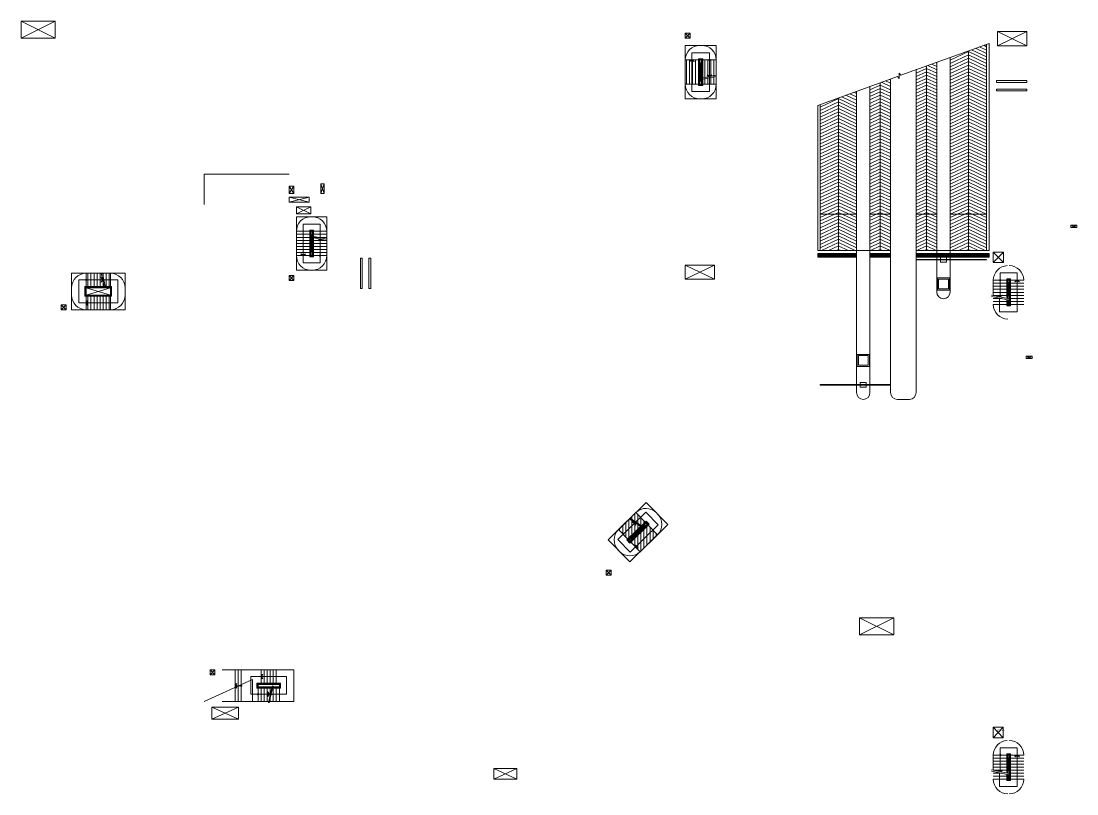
# Model space of a CAD drawing. Header units: millimetres. Extents: x 379264 to 1158416, y -283062 to 356890.
# Drawn here: x 690412 to 777288, y -193512 to -129915 of the extents above; entities that cross this region are included whole.
import ezdxf
from ezdxf.enums import TextEntityAlignment as Align

# ---------------------------------------------------------------- set-up
doc = ezdxf.new("R2010")
doc.units = ezdxf.units.MM
doc.layers.add('HATCH', color=57, linetype='Continuous', lineweight=9)
doc.layers.add('tam cap ram', color=8, linetype='Continuous', lineweight=5)
doc.styles.add('MB Ham 1$0$VNI-HelveC', font='VHELVCN_0.TTF')
pattern_1 = [(90, (707662.4, -139962.39), (-250, 2e-14), [])]

# ---------------------------------------------------------------- blocks, each defined once
blk = doc.blocks.new('MB Ham 1$0$Arrow 60')
at = {"linetype": 'ByBlock', "lineweight": -2}
h = blk.add_hatch(color=0, dxfattribs=at)
h.paths.add_polyline_path([(1.88, 0.94), (1.65, 1.38), (0, 0.56), (-1.65, 1.38), (-1.88, 0.94), (0, 0)], flags=17)
h.paths.add_polyline_path([(1.65, 1.38), (1.88, 0.94), (0, 0), (-1.88, 0.94), (-1.65, 1.38), (0, 0.56)])
blk.add_hatch(color=0, dxfattribs=at).paths.add_polyline_path([(1.65, 1.38), (1.88, 0.94), (0, 0), (-1.88, 0.94), (-1.65, 1.38), (0, 0.56)])
at = {"color": 0, "linetype": 'ByBlock', "lineweight": -2}
blk.add_lwpolyline([(1.65, 1.38), (1.88, 0.94), (0, 0), (-1.88, 0.94), (-1.65, 1.38), (0, 0.56)], close=True, dxfattribs=at)
blk = doc.blocks.new('MB Ham 1$0$Dot')
at = {"linetype": 'ByBlock', "lineweight": -2}
h = blk.add_hatch(color=0, dxfattribs=at)
edge = h.paths.add_edge_path()
edge.add_arc((0, 0), 0.5, 0, 360)
at = {"color": 0, "linetype": 'ByBlock', "lineweight": -2}
blk.add_line((0, -1), (0, 1), dxfattribs=at)
blk.add_circle((0, 0), 0.5, dxfattribs=at)

msp = doc.modelspace()

# ---------------------------------------------------------------- hatches: boundary and pattern name
at = {"layer": 'tam cap ram'}
h = msp.add_hatch(dxfattribs=at)
h.set_pattern_fill('_USER', color=256, scale=250, angle=155, pattern_type=0)
h.set_pattern_definition([(155, (809159.9, -118070.57), (-105.6546, -226.577), [])])
h.paths.add_polyline_path([(768362.4, -132362.49), (769862.4, -131819.57), (769862.4, -148795.72), (768362.4, -148795.72)])
h = msp.add_hatch(dxfattribs=at)
h.set_pattern_fill('_USER', color=256, scale=250, angle=155, pattern_type=0)
h.set_pattern_definition([(25, (727564.9, -118070.57), (105.6546, -226.577), [])])
h.paths.add_polyline_path([(766861.94, -132905.56), (768362.4, -132362.49), (768362.4, -148795.72), (766861.94, -148795.72)])
h = msp.add_hatch(dxfattribs=at)
h.set_pattern_fill('_USER', color=256, scale=250, angle=90, pattern_type=0)
h.set_pattern_definition(pattern_1)
h.paths.add_polyline_path([(747612.4, -135112.39), (747612.4, -133112.39), (746512.4, -133112.39), (746512.4, -135112.39)])
h.paths.add_polyline_path([(746462.4, -135112.39), (746462.4, -133112.39), (746412.4, -133112.39), (746412.4, -135112.39)])
h.paths.add_polyline_path([(746262.4, -135112.39), (746262.4, -133112.39), (746212.4, -133112.39), (746212.4, -135112.39)])
h.paths.add_polyline_path([(746162.4, -135112.39), (746162.4, -133112.39), (745062.4, -133112.39), (745062.4, -135112.39)])
h = msp.add_hatch(dxfattribs=at)
h.set_pattern_fill('_USER', color=256, scale=250, angle=155, pattern_type=0)
h.set_pattern_definition([(25, (724114.68, -118070.57), (105.6546, -226.577), [])])
h.paths.add_polyline_path([(764062.4, -133918.83), (764062.17, -148795.72), (764912.17, -148795.72), (764912.17, -133611.26)])
h = msp.add_hatch(dxfattribs=at)
h.set_pattern_fill('_USER', color=256, scale=250, angle=155, pattern_type=0)
h.set_pattern_definition([(155, (805709.66, -118070.57), (-105.6546, -226.577), [])])
h.paths.add_polyline_path([(765762.17, -148795.72), (765761.94, -133302.97), (764912.17, -133611.26), (764912.17, -148795.72)])
h = msp.add_hatch(dxfattribs=at)
h.set_pattern_fill('_USER', color=256, scale=250, angle=155, pattern_type=0)
h.set_pattern_definition([(25, (720314.9, -118070.57), (105.6546, -226.577), [])])
h.paths.add_polyline_path([(760262.4, -135294.2), (760262.4, -148795.72), (761112.4, -148795.72), (761112.4, -134986.55)])
h = msp.add_hatch(dxfattribs=at)
h.set_pattern_fill('_USER', color=256, scale=250, angle=155, pattern_type=0)
h.set_pattern_definition([(155, (801909.9, -118070.57), (-105.6546, -226.577), [])])
h.paths.add_polyline_path([(761962.4, -148795.72), (761962.4, -134678.34), (761112.4, -134986.55), (761112.4, -148795.72)])
h = msp.add_hatch(dxfattribs=at)
h.set_pattern_fill('_USER', color=256, scale=250, angle=155, pattern_type=0)
h.set_pattern_definition([(25, (716864.9, -118070.57), (105.6546, -226.577), [])])
h.paths.add_polyline_path([(757662.4, -136235.25), (756162.4, -136777.6), (756162.4, -148795.72), (757662.4, -148795.72)])
h = msp.add_hatch(dxfattribs=at)
h.set_pattern_fill('_USER', color=256, scale=250, angle=155, pattern_type=0)
h.set_pattern_definition([(155, (798459.9, -118070.57), (-105.6546, -226.577), [])])
h.paths.add_polyline_path([(759162.4, -135692.34), (757662.4, -136235.25), (757662.4, -148795.72), (759162.4, -148795.72)])
h = msp.add_hatch(dxfattribs=at)
h.set_pattern_fill('_USER', color=256, scale=250, pattern_type=0)
h.set_pattern_definition([(360, (715562.4, -148212.39), (7e-14, 250), [])])
h.paths.add_polyline_path([(715562.4, -147212.39), (715562.4, -149212.39), (714462.4, -149212.39), (714462.4, -147212.39)])
h.paths.add_polyline_path([(714412.4, -147212.39), (714412.4, -149212.39), (714362.4, -149212.39), (714362.4, -147212.39)])
h.paths.add_polyline_path([(714262.4, -147212.39), (714262.4, -149212.39), (714212.4, -149212.39), (714212.4, -147212.39)])
h.paths.add_polyline_path([(714162.4, -147212.39), (714162.4, -149212.39), (713062.4, -149212.39), (713062.4, -147212.39)])
h = msp.add_hatch(dxfattribs=at)
h.set_pattern_fill('LINE10', color=256, scale=50, angle=90, style=0, pattern_type=2)
h.set_pattern_definition([(90, (755962.397, -149245.72), (-50, 3e-15), [])])
h.paths.add_polyline_path([(756012.4, -149295.72), (759112.4, -149295.72), (759112.4, -149095.72), (756012.4, -149095.72)])
h = msp.add_hatch(dxfattribs=at)
h.set_pattern_fill('LINE10', color=256, scale=50, angle=90, style=0, pattern_type=2)
h.set_pattern_definition([(90, (760262.397, -149245.72), (-50, 3e-15), [])])
h.paths.add_polyline_path([(760312.4, -149295.72), (761912.4, -149295.72), (761912.4, -149095.72), (760312.4, -149095.72)])
h = msp.add_hatch(dxfattribs=at)
h.set_pattern_fill('LINE10', color=256, scale=50, angle=90, style=0, pattern_type=2)
h.set_pattern_definition([(90, (705462.397, -142412.387), (-50, 3e-15), [])])
h.paths.add_polyline_path([(770012.4, -149295.72), (764112.4, -149295.72), (764112.4, -149095.72), (770012.4, -149095.72)])
h = msp.add_hatch(dxfattribs=at)
h.set_pattern_fill('_USER', color=256, scale=250, angle=90, pattern_type=0)
h.set_pattern_definition([(90, (707662.4, -139512.39), (-250, 2e-14), [])])
h.paths.add_polyline_path([(697762.4, -150662.39), (695762.4, -150662.39), (695762.4, -151762.39), (697762.4, -151762.39)])
h.paths.add_polyline_path([(697762.4, -151812.39), (695762.4, -151812.39), (695762.4, -151862.39), (697762.4, -151862.39)])
h.paths.add_polyline_path([(697762.4, -152462.39), (695762.4, -152462.39), (695762.4, -152512.39), (697762.4, -152512.39)])
h.paths.add_polyline_path([(697762.4, -152562.39), (695762.4, -152562.39), (695762.4, -153662.39), (697762.4, -153662.39)])
h = msp.add_hatch(dxfattribs=at)
h.set_pattern_fill('_USER', color=256, scale=250, angle=90, pattern_type=0)
h.set_pattern_definition(pattern_1)
h.paths.add_polyline_path([(740994.58, -170361.13), (739568.22, -171763.08), (740339.29, -172547.59), (741765.66, -171145.63)])
h.paths.add_polyline_path([(741800.71, -171181.29), (740374.34, -172583.24), (740409.39, -172618.9), (741835.76, -171216.95)])
h.paths.add_polyline_path([(741940.9, -171323.93), (740514.54, -172725.88), (740549.58, -172761.54), (741975.95, -171359.59)])
h.paths.add_polyline_path([(742011, -171395.24), (740584.63, -172797.2), (741355.71, -173581.7), (742782.08, -172179.75)])

# ---------------------------------------------------------------- linework, layer by layer
at = {"layer": 'HATCH'}
for p in [(705462.4, -185912.39), (709462.4, -185912.39)]:
    msp.add_line(p, (709462.4, -184098.57), dxfattribs=at)
at = {"layer": 'tam cap ram'}
for p, q in [((690412.4, -131314.75), (693212.4, -129914.75)), ((693212.4, -131314.75), (690412.4, -129914.75)), ((745062.4, -131312.39), (745462.4, -130912.39)), ((745462.4, -131312.39), (745062.4, -130912.39)), ((773162.39, -131962.39), (770762.39, -130762.39)), ((773162.39, -130762.39), (770762.39, -131962.39)), ((745062.4, -136312.39), (745062.4, -131912.39)), ((747612.4, -131912.39), (745062.4, -131912.39)), ((746262.4, -131912.39), (746412.4, -131912.39)), ((747612.4, -136312.39), (747612.4, -131912.39)), ((762804.99, -134373.94), (770062.99, -131746.97)), ((769862.4, -148795.72), (769862.4, -131819.02)), ((770062.4, -148795.72), (770062.4, -131747.19)), ((745612.4, -135712.39), (745612.4, -132512.39)), ((745612.4, -132512.39), (747062.4, -132512.39)), ((747062.4, -135712.39), (747062.4, -132512.39)), ((766861.94, -152212.39), (766861.94, -132905.56)), ((766861.94, -148795.72), (766861.94, -132905.56)), ((768362.4, -148795.72), (768362.4, -132362.49)), ((745062.4, -133112.39), (746162.4, -133112.39)), ((746162.4, -135212.39), (746162.4, -133012.39)), ((746162.4, -133012.39), (746512.4, -133012.39)), ((746212.4, -135162.39), (746212.4, -133062.39)), ((746212.4, -133062.39), (746462.4, -133062.39)), ((746212.4, -133112.39), (746462.4, -133112.39)), ((746262.4, -135112.39), (746262.4, -133112.39)), ((746412.4, -135112.39), (746412.4, -133112.39)), ((746462.4, -135162.39), (746462.4, -133062.39)), ((746512.4, -135212.39), (746512.4, -133012.39)), ((746512.4, -133112.39), (747612.4, -133112.39)), ((764912.17, -148795.72), (764912.17, -133611.26)), ((765761.94, -152212.39), (765761.94, -133302.97)), ((765761.94, -148795.72), (765761.94, -133303.69)), ((746412.4, -134612.39), (747612.4, -134362.39)), ((746412.4, -134714.53), (747612.4, -134464.53)), ((755962.4, -136850.54), (762522.9, -134476.04)), ((762522.9, -134476.04), (762663.55, -134644.27)), ((762663.55, -134644.27), (762664.34, -134205.7)), ((762664.34, -134205.7), (762804.99, -134373.94)), ((764062.4, -133918.83), (764062.4, -160492.46)), ((764062.4, -148795.72), (764062.4, -133918.83)), ((745062.4, -135112.39), (746162.4, -135112.39)), ((746162.4, -135212.39), (746512.4, -135212.39)), ((746212.4, -135112.39), (746462.4, -135112.39)), ((746262.4, -135112.39), (746212.4, -135112.39)), ((746212.4, -135162.39), (746462.4, -135162.39)), ((746462.4, -135112.39), (746412.4, -135112.39)), ((746512.4, -135112.39), (747612.4, -135112.39)), ((760262.4, -160492.46), (760262.4, -135294.2)), ((760262.4, -148795.72), (760262.4, -135294.2)), ((761112.4, -148795.72), (761112.4, -134986.55)), ((761962.4, -148795.72), (761962.4, -134678.34)), ((745062.4, -136312.39), (747612.4, -136312.39)), ((745612.4, -135712.39), (747062.4, -135712.39)), ((757662.4, -148795.72), (757662.4, -136235.25)), ((759162.4, -160492.46), (759162.4, -135692.34)), ((759162.4, -148795.72), (759162.4, -135692.34)), ((755962.4, -148795.72), (755962.4, -136849.99)), ((756162.4, -148795.72), (756162.4, -136777.6)), ((705462.4, -142512.39), (705462.4, -145012.39)), ((705462.4, -142512.39), (712462.4, -142512.39)), ((715062.4, -144108.91), (715362.4, -143308.91)), ((715362.4, -144108.91), (715062.4, -143308.91)), ((712462.4, -144108.91), (712862.4, -143508.91)), ((712862.4, -144108.91), (712462.4, -143508.91)), ((712462.4, -144808.91), (714112.4, -144408.91)), ((714112.4, -144808.91), (712462.4, -144408.91)), ((713062.4, -145762.39), (714262.4, -145212.39)), ((714262.4, -145762.39), (713062.4, -145212.39)), ((761962.4, -145662.39), (761962.4, -160492.46)), ((713062.4, -146012.39), (713062.4, -150412.39)), ((713062.4, -146012.39), (715562.4, -146012.39)), ((713612.4, -146612.39), (713612.4, -149812.39)), ((713612.4, -146612.39), (715012.4, -146612.39)), ((715012.4, -146612.39), (715012.4, -149812.39)), ((715562.4, -146012.39), (715562.4, -150412.39)), ((776788.46, -146712.39), (777288.46, -146912.39)), ((777288.46, -146712.39), (776788.46, -146912.39)), ((713062.4, -147212.39), (714162.4, -147212.39)), ((714162.4, -147112.39), (714462.4, -147112.39)), ((714162.4, -147112.39), (714162.4, -149312.39)), ((714212.4, -147162.39), (714412.4, -147162.39)), ((714212.4, -147162.39), (714212.4, -149262.39)), ((714212.4, -147212.39), (714412.4, -147212.39)), ((714262.4, -147212.39), (714212.4, -147212.39)), ((714262.4, -147212.39), (714262.4, -149212.39)), ((714362.4, -147212.39), (714362.4, -149212.39)), ((714412.4, -147212.39), (714362.4, -147212.39)), ((714362.4, -147610.24), (715562.4, -147860.24)), ((714412.4, -147162.39), (714412.4, -149262.39)), ((714462.4, -147112.39), (714462.4, -149312.39)), ((714462.4, -147212.39), (715562.4, -147212.39)), ((714362.4, -147712.39), (715562.4, -147962.39)), ((713062.4, -149212.39), (714162.4, -149212.39)), ((714162.4, -149312.39), (714462.4, -149312.39)), ((714212.4, -149212.39), (714412.4, -149212.39)), ((714212.4, -149262.39), (714412.4, -149262.39)), ((714462.4, -149212.39), (715562.4, -149212.39)), ((761962.4, -148795.72), (755962.4, -148795.72)), ((761962.4, -148795.72), (755962.4, -148795.72)), ((761087.4, -149045.72), (761037.4, -149045.72)), ((764062.4, -148795.72), (770062.4, -148795.72)), ((764062.4, -148795.72), (770062.4, -148795.72)), ((770412.4, -148937.39), (771262.4, -149787.39)), ((771262.4, -148937.39), (770412.4, -149787.39)), ((713612.4, -149812.39), (715012.4, -149812.39)), ((745063.61, -151162.97), (747463.61, -150012.97)), ((747463.61, -151162.97), (745063.61, -150012.97)), ((764062.4, -149565.72), (769861.94, -149565.72)), ((698962.4, -150662.39), (694562.4, -150662.39)), ((694562.4, -150662.39), (694562.4, -153662.39)), ((695762.4, -151762.39), (695762.4, -150662.39)), ((697262.4, -151862.39), (697012.4, -150662.39)), ((697364.54, -151862.39), (697114.54, -150662.39)), ((697762.4, -151762.39), (697762.4, -150662.39)), ((698962.4, -153662.39), (698962.4, -150662.39)), ((712462.4, -151262.39), (712862.4, -150862.39)), ((712862.4, -151262.39), (712462.4, -150862.39)), ((715562.4, -150412.39), (713062.4, -150412.39)), ((714262.4, -150412.39), (714362.4, -150412.39)), ((772362.4, -150637.39), (770987.4, -150637.39)), ((770987.4, -152601.97), (770987.4, -150637.39)), ((771812.4, -151137.39), (771512.4, -151137.39)), ((771512.4, -152716.55), (771512.4, -151137.39)), ((771812.4, -153337.39), (771812.4, -151137.39)), ((772362.4, -153837.39), (772362.4, -150637.39)), ((694562.4, -152462.39), (694562.4, -151862.39)), ((695162.4, -153112.39), (695162.4, -151212.39)), ((698362.4, -151212.39), (695162.4, -151212.39)), ((695662.4, -152562.39), (695662.4, -151762.39)), ((697862.4, -151762.39), (695662.4, -151762.39)), ((695712.4, -152512.39), (695712.4, -151812.39)), ((697812.4, -151812.39), (695712.4, -151812.39)), ((695762.4, -152512.39), (695762.4, -151812.39)), ((697762.4, -151862.39), (695762.4, -151862.39)), ((697762.4, -152512.39), (697762.4, -151812.39)), ((697762.4, -151812.39), (697762.4, -151862.39)), ((697812.4, -152512.39), (697812.4, -151812.39)), ((697862.4, -152562.39), (697862.4, -151762.39)), ((698362.4, -153112.39), (698362.4, -151212.39)), ((771512.4, -151487.39), (770412.4, -151487.39)), ((771512.4, -151737.39), (770412.4, -151737.39)), ((771512.4, -151987.39), (770412.4, -151987.39)), ((771762.4, -151237.39), (771512.4, -151237.39)), ((771762.4, -151187.39), (771562.4, -151187.39)), ((771562.4, -152726.97), (771562.4, -151187.39)), ((771612.4, -151487.39), (771562.4, -151487.39)), ((771612.4, -151737.39), (771562.4, -151737.39)), ((771612.4, -151987.39), (771562.4, -151987.39)), ((771612.4, -152737.39), (771612.4, -151237.39)), ((771712.4, -153237.39), (771712.4, -151237.39)), ((771762.4, -151487.39), (771712.4, -151487.39)), ((771762.4, -151737.39), (771712.4, -151737.39)), ((771762.4, -151987.39), (771712.4, -151987.39)), ((771762.4, -153287.39), (771762.4, -151187.39)), ((772912.4, -151237.39), (771812.4, -151237.39)), ((772912.4, -151487.39), (771812.4, -151487.39)), ((772912.4, -151737.39), (771812.4, -151737.39)), ((772912.4, -151987.39), (771812.4, -151987.39)), ((697862.4, -152562.39), (695662.4, -152562.39)), ((697812.4, -152512.39), (695712.4, -152512.39)), ((697762.4, -152462.39), (695762.4, -152462.39)), ((695762.4, -153662.39), (695762.4, -152562.39)), ((697762.4, -152462.39), (697762.4, -152512.39)), ((697762.4, -153662.39), (697762.4, -152562.39)), ((771712.4, -152758.22), (770262.4, -152456.14)), ((771712.4, -152870.78), (770262.4, -152568.7)), ((771512.4, -152237.39), (770412.4, -152237.39)), ((771512.4, -152487.39), (770412.4, -152487.39)), ((771072.09, -152737.39), (770412.4, -152737.39)), ((770912.4, -153837.39), (770912.4, -152704.12)), ((771512.4, -153337.39), (771512.4, -152829.12)), ((771612.4, -152237.39), (771562.4, -152237.39)), ((771612.4, -152487.39), (771562.4, -152487.39)), ((771562.4, -153287.39), (771562.4, -152839.53)), ((771612.4, -153237.39), (771612.4, -152849.95)), ((771762.4, -152237.39), (771712.4, -152237.39)), ((771762.4, -152487.39), (771712.4, -152487.39)), ((771762.4, -152737.39), (771712.4, -152737.39)), ((772912.4, -152237.39), (771812.4, -152237.39)), ((772912.4, -152487.39), (771812.4, -152487.39)), ((772912.4, -152737.39), (771812.4, -152737.39)), ((693712.39, -153662.39), (694112.39, -153262.39)), ((694112.39, -153662.39), (693712.39, -153262.39)), ((698962.4, -153662.39), (694562.4, -153662.39)), ((698362.4, -153112.39), (695162.4, -153112.39)), ((771512.4, -152987.39), (770412.4, -152987.39)), ((771512.4, -153237.39), (770412.4, -153237.39)), ((771812.4, -153337.39), (771512.4, -153337.39)), ((771612.4, -152987.39), (771562.4, -152987.39)), ((771762.4, -153237.39), (771562.4, -153237.39)), ((771562.4, -153237.39), (771612.4, -153237.39)), ((771762.4, -153287.39), (771562.4, -153287.39)), ((771762.4, -152987.39), (771712.4, -152987.39)), ((771712.4, -153237.39), (771762.4, -153237.39)), ((772912.4, -152987.39), (771812.4, -152987.39)), ((772912.4, -153237.39), (771812.4, -153237.39)), ((772362.4, -153837.39), (770912.4, -153837.39)), ((773116.66, -157487.39), (773616.66, -157687.39)), ((773616.66, -157487.39), (773116.66, -157687.39)), ((761961.94, -159822.46), (756162.4, -159822.46)), ((762512.4, -161042.46), (763512.4, -161042.46)), ((741850.4, -169519.96), (738712.4, -172604.26)), ((743637.9, -171338.57), (741850.4, -169519.96)), ((741808.03, -170332.79), (739525.84, -172575.92)), ((741836.98, -171075.53), (740267.97, -172617.68)), ((741479.16, -171567.44), (740459.69, -170886.86)), ((741552.01, -171495.83), (740532.54, -170815.26)), ((741765.66, -171145.63), (740994.58, -170361.13)), ((742824.45, -171366.91), (741808.03, -170332.79)), ((742082.32, -171325.15), (741836.98, -171075.53)), ((740339.29, -172547.59), (739568.22, -171763.08)), ((741836.37, -171146.24), (740338.68, -172618.29)), ((741835.76, -171216.95), (740409.39, -172618.9)), ((743637.9, -171338.57), (740499.89, -174422.87)), ((742082.32, -171325.15), (740513.31, -172867.3)), ((742011.61, -171324.54), (740513.92, -172796.59)), ((741940.9, -171323.93), (740514.54, -172725.88)), ((742824.45, -171366.91), (740542.26, -173610.04)), ((741975.95, -171359.59), (741800.71, -171181.29)), ((741800.71, -171181.29), (741835.76, -171216.95)), ((742011.61, -171324.54), (741836.37, -171146.24)), ((741940.9, -171323.93), (741975.95, -171359.59)), ((742782.08, -172179.75), (742011, -171395.24)), ((738712.4, -172604.26), (740499.89, -174422.87)), ((740542.26, -173610.04), (739525.84, -172575.92)), ((740513.31, -172867.3), (740267.97, -172617.68)), ((740513.92, -172796.59), (740338.68, -172618.29)), ((740549.58, -172761.54), (740374.34, -172583.24)), ((741355.71, -173581.7), (740584.63, -172797.2)), ((739658.72, -173567.05), (739553.57, -173460.08)), ((738562.39, -175112.39), (738962.39, -175512.39)), ((738962.39, -175112.39), (738562.39, -175512.39)), ((759413.94, -180417.43), (762213.94, -179017.43)), ((762213.94, -180417.43), (759413.94, -179017.43)), ((705962.39, -183312.39), (706362.39, -183712.39)), ((706362.39, -183312.39), (705962.39, -183712.39)), ((710412.4, -183312.39), (710412.4, -184412.39)), ((710662.4, -183312.39), (710662.4, -184412.39)), ((710912.4, -183312.39), (710912.4, -184412.39)), ((711162.4, -183312.39), (711162.4, -184412.39)), ((711662.4, -184712.39), (711127.02, -184712.39)), ((706112.4, -187362.39), (708312.4, -186362.39)), ((708312.4, -187362.39), (706112.4, -186362.39)), ((770412.4, -188012.39), (771212.4, -188912.39)), ((771212.4, -188012.39), (770412.4, -188912.39)), ((772362.4, -189712.39), (770987.4, -189712.39)), ((770987.4, -191676.97), (770987.4, -189712.39)), ((771812.4, -190212.39), (771512.4, -190212.39)), ((771512.4, -191791.55), (771512.4, -190212.39)), ((771812.4, -192412.39), (771812.4, -190212.39)), ((772362.4, -192912.39), (772362.4, -189712.39)), ((771512.4, -190562.39), (770412.4, -190562.39)), ((771512.4, -190812.39), (770412.4, -190812.39)), ((771512.4, -191062.39), (770412.4, -191062.39)), ((771762.4, -190312.39), (771512.4, -190312.39)), ((771762.4, -190262.39), (771562.4, -190262.39)), ((771562.4, -191801.97), (771562.4, -190262.39)), ((771612.4, -190562.39), (771562.4, -190562.39)), ((771612.4, -190812.39), (771562.4, -190812.39)), ((771612.4, -191062.39), (771562.4, -191062.39)), ((771612.4, -191812.39), (771612.4, -190312.39)), ((771712.4, -192312.39), (771712.4, -190312.39)), ((771762.4, -190562.39), (771712.4, -190562.39)), ((771762.4, -190812.39), (771712.4, -190812.39)), ((771762.4, -191062.39), (771712.4, -191062.39)), ((771762.4, -192362.39), (771762.4, -190262.39)), ((772912.4, -190312.39), (771812.4, -190312.39)), ((772912.4, -190562.39), (771812.4, -190562.39)), ((772912.4, -190812.39), (771812.4, -190812.39)), ((772912.4, -191062.39), (771812.4, -191062.39)), ((729312.4, -192312.39), (731212.4, -191412.39)), ((731212.4, -192312.39), (729312.4, -191412.39)), ((771712.4, -191833.22), (770262.4, -191531.14)), ((771712.4, -191945.78), (770262.4, -191643.7)), ((771512.4, -191312.39), (770412.4, -191312.39)), ((771512.4, -191562.39), (770412.4, -191562.39)), ((771072.09, -191812.39), (770412.4, -191812.39)), ((770912.4, -192912.39), (770912.4, -191779.12)), ((771512.4, -192412.39), (771512.4, -191904.12)), ((771612.4, -191312.39), (771562.4, -191312.39)), ((771612.4, -191562.39), (771562.4, -191562.39)), ((771562.4, -192362.39), (771562.4, -191914.53)), ((771612.4, -192312.39), (771612.4, -191924.95)), ((771762.4, -191312.39), (771712.4, -191312.39)), ((771762.4, -191562.39), (771712.4, -191562.39)), ((771762.4, -191812.39), (771712.4, -191812.39)), ((772912.4, -191312.39), (771812.4, -191312.39)), ((772912.4, -191562.39), (771812.4, -191562.39)), ((772912.4, -191812.39), (771812.4, -191812.39)), ((771512.4, -192062.39), (770412.4, -192062.39)), ((771512.4, -192312.39), (770412.4, -192312.39)), ((771812.4, -192412.39), (771512.4, -192412.39)), ((771612.4, -192062.39), (771562.4, -192062.39)), ((771762.4, -192312.39), (771562.4, -192312.39)), ((771562.4, -192312.39), (771612.4, -192312.39)), ((771762.4, -192362.39), (771562.4, -192362.39)), ((771762.4, -192062.39), (771712.4, -192062.39)), ((771712.4, -192312.39), (771762.4, -192312.39)), ((772912.4, -192062.39), (771812.4, -192062.39)), ((772912.4, -192312.39), (771812.4, -192312.39)), ((772362.4, -192912.39), (770912.4, -192912.39))]:
    msp.add_line(p, q, dxfattribs=at)
for points in [[(690412.4, -131314.75), (693212.4, -131314.75), (693212.4, -129914.75), (690412.4, -129914.75)], [(745062.4, -131312.39), (745462.4, -131312.39), (745462.4, -130912.39), (745062.4, -130912.39)], [(773162.39, -131962.39), (773162.39, -130762.39), (770762.39, -130762.39), (770762.39, -131962.39)], [(746162.4, -135112.39), (746162.4, -133112.39), (745062.4, -133112.39), (745062.4, -135112.39)], [(746262.4, -135112.39), (746262.4, -133112.39), (746212.4, -133112.39), (746212.4, -135112.39)], [(746462.4, -135112.39), (746462.4, -133112.39), (746412.4, -133112.39), (746412.4, -135112.39)], [(747612.4, -135112.39), (747612.4, -133112.39), (746512.4, -133112.39), (746512.4, -135112.39)], [(770662.4, -134812.39), (770662.4, -134962.39), (773162.4, -134962.39), (773162.4, -134812.39)], [(770662.4, -135502.39), (770662.4, -135652.39), (773162.4, -135652.39), (773162.4, -135502.39)], [(715062.4, -144108.91), (715362.4, -144108.91), (715362.4, -143308.91), (715062.4, -143308.91)], [(712462.4, -144108.91), (712862.4, -144108.91), (712862.4, -143508.91), (712462.4, -143508.91)], [(712462.4, -144808.91), (714112.4, -144808.91), (714112.4, -144408.91), (712462.4, -144408.91)], [(713062.4, -145762.39), (714262.4, -145762.39), (714262.4, -145212.39), (713062.4, -145212.39)], [(776788.46, -146712.39), (777288.46, -146712.39), (777288.46, -146912.39), (776788.46, -146912.39)], [(714162.4, -147212.39), (714162.4, -149212.39), (713062.4, -149212.39), (713062.4, -147212.39)], [(714262.4, -147212.39), (714262.4, -149212.39), (714212.4, -149212.39), (714212.4, -147212.39)], [(714412.4, -147212.39), (714412.4, -149212.39), (714362.4, -149212.39), (714362.4, -147212.39)], [(715562.4, -147212.39), (715562.4, -149212.39), (714462.4, -149212.39), (714462.4, -147212.39)], [(755962.4, -149345.72), (759162.4, -149345.72), (759162.4, -149045.72), (755962.4, -149045.72)], [(756012.4, -149295.72), (759112.4, -149295.72), (759112.4, -149095.72), (756012.4, -149095.72)], [(760262.4, -149345.72), (761962.4, -149345.72), (761962.4, -149045.72), (760262.4, -149045.72)], [(760312.4, -149295.72), (761912.4, -149295.72), (761912.4, -149095.72), (760312.4, -149095.72)], [(770062.4, -149345.72), (764062.4, -149345.72), (764062.4, -149045.72), (770062.4, -149045.72)], [(770012.4, -149295.72), (764112.4, -149295.72), (764112.4, -149095.72), (770012.4, -149095.72)], [(766062.44, -149745.69), (766561.45, -149745.75), (766561.45, -149345.75), (766062.44, -149345.69)], [(770412.4, -148937.39), (771262.4, -148937.39), (771262.4, -149787.39), (770412.4, -149787.39)], [(718338.41, -151933.33), (718488.41, -151933.33), (718488.41, -149433.33), (718338.41, -149433.33)], [(719028.41, -151933.33), (719178.41, -151933.33), (719178.41, -149433.33), (719028.41, -149433.33)], [(745063.61, -151162.97), (747463.61, -151162.97), (747463.61, -150012.97), (745063.61, -150012.97)], [(697762.4, -150662.39), (695762.4, -150662.39), (695762.4, -151762.39), (697762.4, -151762.39)], [(712462.4, -151262.39), (712862.4, -151262.39), (712862.4, -150862.39), (712462.4, -150862.39)], [(766811.94, -152045.72), (765811.94, -152045.72), (765811.94, -151045.72), (766811.94, -151045.72)], [(766711.94, -151945.72), (765911.94, -151945.72), (765911.94, -151145.72), (766711.94, -151145.72)], [(697762.4, -151812.39), (695762.4, -151812.39), (695762.4, -151862.39), (697762.4, -151862.39)], [(697762.4, -152462.39), (695762.4, -152462.39), (695762.4, -152512.39), (697762.4, -152512.39)], [(697762.4, -152562.39), (695762.4, -152562.39), (695762.4, -153662.39), (697762.4, -153662.39)], [(693712.39, -153662.39), (694112.39, -153662.39), (694112.39, -153262.39), (693712.39, -153262.39)], [(760212.4, -158342.46), (759212.4, -158342.46), (759212.4, -157342.46), (760212.4, -157342.46)], [(760112.4, -158242.46), (759312.4, -158242.46), (759312.4, -157442.46), (760112.4, -157442.46)], [(773116.66, -157487.39), (773616.66, -157487.39), (773616.66, -157687.39), (773116.66, -157687.39)], [(759961.9, -159642.49), (759462.89, -159642.43), (759462.89, -160042.43), (759961.9, -160042.49)], [(740994.58, -170361.13), (739568.22, -171763.08), (740339.29, -172547.59), (741765.66, -171145.63)], [(741800.71, -171181.29), (740374.34, -172583.24), (740409.39, -172618.9), (741835.76, -171216.95)], [(741940.9, -171323.93), (740514.54, -172725.88), (740549.58, -172761.54), (741975.95, -171359.59)], [(742011, -171395.24), (740584.63, -172797.2), (741355.71, -173581.7), (742782.08, -172179.75)], [(738562.39, -175112.39), (738962.39, -175112.39), (738962.39, -175512.39), (738562.39, -175512.39)], [(759413.94, -180417.43), (762213.94, -180417.43), (762213.94, -179017.43), (759413.94, -179017.43)], [(705962.39, -183312.39), (706362.39, -183312.39), (706362.39, -183712.39), (705962.39, -183712.39)], [(706112.4, -187362.39), (708312.4, -187362.39), (708312.4, -186362.39), (706112.4, -186362.39)], [(770412.4, -188012.39), (771212.4, -188012.39), (771212.4, -188912.39), (770412.4, -188912.39)], [(729312.4, -192312.39), (731212.4, -192312.39), (731212.4, -191412.39), (729312.4, -191412.39)]]:
    msp.add_lwpolyline(points, close=True, dxfattribs=at)
for points in [[(746412.4, -133112.39), (746262.4, -135112.39)], [(746412.4, -135112.39), (746262.4, -133112.39)], [(756162.4, -145795.72), (759162.4, -145795.72)], [(760262.4, -145795.72), (761962.4, -145795.72)], [(764062.4, -145795.72), (765761.94, -145795.72)], [(766861.94, -145795.72), (769862.4, -145795.72)], [(714362.4, -149212.39), (714262.4, -147212.39)], [(714362.4, -147212.39), (714262.4, -149212.39)], [(769861.94, -149525.72), (764062.4, -149525.72), (764062.4, -149565.72)], [(766311.94, -149565.72), (766311.94, -149525.72)], [(769861.94, -149525.72), (769861.94, -149565.72)], [(695762.4, -151862.39), (697762.4, -152462.39)], [(697762.4, -151862.39), (695762.4, -152462.39)], [(770412.4, -152497.8), (770412.4, -151237.39), (771512.4, -151237.39), (771512.4, -152716.55)], [(771612.4, -151237.39), (771712.4, -152758.22)], [(771612.4, -152737.39), (771712.4, -151237.39)], [(771612.4, -152849.95), (771612.4, -153237.39), (771562.4, -153237.39), (771562.4, -152839.53)], [(771612.4, -152849.95), (771712.4, -153237.39)], [(771712.4, -152870.78), (771612.4, -153237.39)], [(756162.4, -159862.46), (756162.4, -159822.46)], [(756162.4, -159862.46), (761961.94, -159862.46), (761961.94, -159822.46)], [(759712.4, -159822.46), (759712.4, -159862.46)], [(740409.39, -172618.9), (741940.9, -171323.93)], [(741835.76, -171216.95), (740514.54, -172725.88)], [(706962.39, -185912.39), (712862.4, -185912.39), (712862.4, -183312.39), (706962.39, -183312.39)], [(708012.4, -185912.39), (708012.4, -183312.39)], [(708262.4, -185912.39), (708262.4, -183312.39)], [(708512.4, -185912.39), (708512.4, -183312.39)], [(711062.69, -185312.39), (712262.4, -185312.39), (712262.4, -183862.39), (709312.4, -183862.39), (709312.4, -185312.39), (710991.47, -185312.39)], [(709462.4, -183312.39), (711912.4, -183312.39)], [(710162.4, -184412.39), (710162.4, -183312.39), (711412.4, -183312.39), (711412.4, -184412.39)], [(708012.4, -184612.39), (708512.4, -184612.39)], [(711103.41, -184812.39), (711762.4, -184812.39), (711762.4, -184412.39), (709812.4, -184412.39), (709812.4, -184812.39)], [(709812.4, -184812.39), (711047.53, -184812.39)], [(711115.21, -184762.39), (711712.4, -184762.39), (711712.4, -184462.39), (709862.4, -184462.39), (709862.4, -184762.34)], [(709862.4, -184762.39), (711059.33, -184762.39)], [(711662.4, -184712.39), (711662.4, -184512.39), (709912.4, -184512.39), (709912.4, -184712.39), (711071.13, -184712.39)], [(709912.4, -184762.39), (709912.4, -184712.39)], [(709912.4, -184762.39), (709912.4, -184712.39)], [(709912.4, -185912.39), (709912.4, -184812.39)], [(709912.4, -185912.39), (709912.4, -184812.39)], [(711412.4, -184462.39), (711412.4, -184512.39), (710162.4, -184512.39), (710162.4, -184462.39)], [(710162.4, -184762.39), (710162.4, -184712.39)], [(710162.4, -185912.39), (710162.4, -184812.39)], [(710412.4, -184512.39), (710412.4, -184462.39)], [(710412.4, -184762.39), (710412.4, -184712.39)], [(710412.4, -185912.39), (710412.4, -184812.39)], [(710662.4, -184512.39), (710662.4, -184462.39)], [(710662.4, -184762.39), (710662.4, -184712.39)], [(710662.4, -185912.39), (710662.4, -184812.39)], [(710763.38, -186016.26), (710913.39, -185380.72), (710837, -185330.59), (711018.48, -185309.2), (710942.1, -185259.07), (711094.74, -184612.39)], [(710815.95, -186030.27), (710965.96, -185394.73), (710889.58, -185344.6), (711071.06, -185323.21), (710994.67, -185273.08), (711150.62, -184612.39)], [(710912.4, -184512.39), (710912.4, -184462.39)], [(710912.4, -184762.39), (710912.4, -184712.39)], [(710912.4, -185912.39), (710912.4, -184812.39)], [(711162.4, -184512.39), (711162.4, -184462.39)], [(711162.4, -184762.39), (711162.4, -184712.39)], [(711162.4, -185912.39), (711162.4, -184812.39)], [(711412.4, -184762.39), (711412.4, -184712.39)], [(711412.4, -185912.39), (711412.4, -184812.39)], [(711662.4, -184762.39), (711662.4, -184712.39)], [(711662.4, -185912.39), (711662.4, -184812.39)], [(770412.4, -191572.8), (770412.4, -190312.39), (771512.4, -190312.39), (771512.4, -191791.55)], [(771612.4, -190312.39), (771712.4, -191833.22)], [(771612.4, -191812.39), (771712.4, -190312.39)], [(771612.4, -191924.95), (771612.4, -192312.39), (771562.4, -192312.39), (771562.4, -191914.53)], [(771612.4, -191924.95), (771712.4, -192312.39)], [(771712.4, -191945.78), (771612.4, -192312.39)]]:
    msp.add_lwpolyline(points, dxfattribs=at)
for centre, radius, start, end in [((746262.4, -133112.39), 1200, 90, 180), ((746412.4, -133112.39), 1200, 0, 90), ((746262.4, -135112.39), 1200, 180, 270), ((746412.4, -135112.39), 1200, 270, 0), ((714262.4, -147212.39), 1200, 90, 180), ((714362.4, -147212.39), 1200, 0, 90), ((714262.4, -149212.39), 1200, 180, 270), ((714362.4, -149212.39), 1200, 270, 0), ((771614.11, -151237.99), 1201.71, 92.466309, 179.9714414), ((771712.4, -151237.39), 1200, 0, 90), ((695762.4, -151862.39), 1200, 90, 180), ((697762.4, -151862.39), 1200, 0, 90), ((695762.4, -152462.39), 1200, 180, 270), ((697762.4, -152462.39), 1200, 270, 0), ((766311.94, -152212.39), 550, 180, 0), ((771612.4, -153237.39), 1200, 180, 270), ((759712.4, -160492.46), 550, 180.0000011, 0.0000011), ((762512.4, -160492.46), 550, 180, 270), ((763512.4, -160492.46), 550, 270, 0), ((741835.76, -171216.95), 1200, 44.5054804, 134.5054804), ((741940.9, -171323.93), 1200, 314.5054804, 44.5054804), ((740409.39, -172618.9), 1200, 134.5054804, 224.5054804), ((740514.54, -172725.88), 1200, 224.5054804, 314.5054804), ((771614.11, -190312.99), 1201.71, 92.466309, 179.9714414), ((771712.4, -190312.39), 1200, 0, 90), ((771612.4, -192312.39), 1200, 180, 270), ((771712.4, -192312.39), 1200, 270, 0)]:
    msp.add_arc(centre, radius, start, end, dxfattribs=at)

# ---------------------------------------------------------------- block references
for name, p, xscale, yscale, zscale, rotation in [('MB Ham 1$0$Arrow 60', (745612.4, -133112.39), 100, 100, 100, 180), ('MB Ham 1$0$Arrow 60', (715012.4, -147847.8), 100, 100, 100, 180), ('MB Ham 1$0$Dot', (715012.4, -149212.39), 100, 100, 100, 180), ('MB Ham 1$0$Dot', (695762.4, -151212.39), -100, 100, 100, 90), ('MB Ham 1$0$Arrow 60', (697126.98, -151212.39), -100, 100, 100, 90), ('MB Ham 1$0$Arrow 60', (772362.4, -151237.39), -100, 100, 100, 180), ('MB Ham 1$0$Arrow 60', (695762.4, -153112.39), 100, 100, 100, 270), ('MB Ham 1$0$Arrow 60', (740926.95, -171198.79), -99.99999999999999, 99.99999999999999, 100, 134.5054804266071), ('MB Ham 1$0$Dot', (739953.75, -172155.33), -99.99999999999999, 99.99999999999999, 100, 134.5054804266071), ('MB Ham 1$0$Arrow 60', (740970.17, -173189.45), 99.99999999999999, 99.99999999999999, 99.99999999999999, 314.5054804266072), ('MB Ham 1$0$Arrow 60', (710161.18, -183862.39), 100, 100, 100, 270), ('MB Ham 1$0$Arrow 60', (708012.4, -184612.39), 100.0000000000002, 100.0000000000002, 100.0000000000002, 270), ('MB Ham 1$0$Dot', (708512.4, -184612.39), -100.0000000000003, 100.0000000000003, 100, 90), ('MB Ham 1$0$Dot', (709912.4, -185312.39), -100.0000000000003, 100.0000000000003, 100, 270), ('MB Ham 1$0$Arrow 60', (710838.61, -185312.39), 100.0000000000002, 100.0000000000002, 100.0000000000002, 90), ('MB Ham 1$0$Arrow 60', (772362.4, -190312.39), -100, 100, 100, 180)]:
    msp.add_blockref(name, p, dxfattribs=dict(at, xscale=xscale, yscale=yscale, zscale=zscale, rotation=rotation))
at = {"layer": 'tam cap ram', "yscale": 100, "zscale": 100}
for name, p, xscale in [('MB Ham 1$0$Dot', (747062.4, -133112.39), -100), ('MB Ham 1$0$Arrow 60', (747062.4, -134476.97), -100), ('MB Ham 1$0$Arrow 60', (713612.4, -149212.39), -100), ('MB Ham 1$0$Dot', (770987.4, -151237.39), 100), ('MB Ham 1$0$Arrow 60', (770987.4, -152601.97), 100), ('MB Ham 1$0$Dot', (770987.4, -190312.39), 100), ('MB Ham 1$0$Arrow 60', (770987.4, -191676.97), 100)]:
    msp.add_blockref(name, p, dxfattribs=dict(at, xscale=xscale))

# ---------------------------------------------------------------- texts
at = {"layer": 'tam cap ram', "style": 'MB Ham 1$0$VNI-HelveC'}
msp.add_attdef('OPENING', text='Opening', height=100, dxfattribs=at).set_placement((771012.4, -188289.32), align=Align.MIDDLE_CENTER)

doc.saveas('drawing.dxf')
